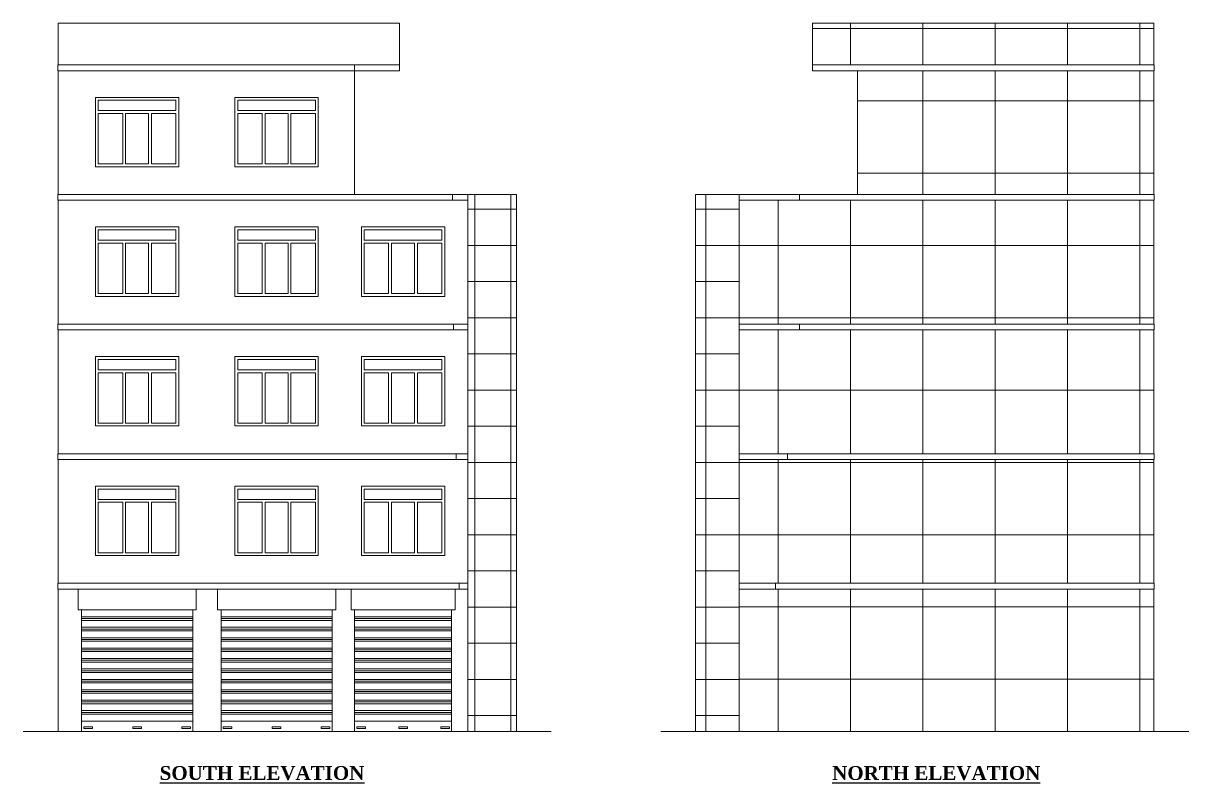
# Model space of a CAD drawing. Header units: inches. Extents: x 20273 to 41102, y -4696 to -1121.
# Drawn here: x 38445 to 39452, y -4589 to -3933 of the extents above; entities that cross this region are included whole.
import ezdxf

# ---------------------------------------------------------------- set-up
doc = ezdxf.new("R2010")
doc.units = ezdxf.units.IN
doc.header["$LTSCALE"] = 5
doc.header["$MEASUREMENT"] = 0
doc.layers.add('A-WALL', color=7, linetype='Continuous', lineweight=9)
doc.layers.add('TEXT', color=6, linetype='Continuous')
doc.styles.add('ordinary', font='times.ttf')

msp = doc.modelspace()

# ---------------------------------------------------------------- hatches: boundary and pattern name
at = {"layer": 'A-WALL', "ltscale": 5}
h = msp.add_hatch(dxfattribs=at)
h.set_pattern_fill('ANSI37', color=256, scale=500, angle=45)
h.set_pattern_definition([(90, (6784.727, 0), (-62.5, 0), []), (180, (6784.727, 0), (-4e-15, -62.5), [])])
h.paths.add_polyline_path([(39421.84, -4422.01), (39063.68, -4422.01), (39063.68, -4545.01), (39421.84, -4545.01)])
h.paths.add_polyline_path([(39421.84, -4310.01), (39063.68, -4310.01), (39063.68, -4417.01), (39421.84, -4417.01)])
h.paths.add_polyline_path([(39421.84, -4198.01), (39063.68, -4198.01), (39063.68, -4305.01), (39421.84, -4305.01)])
h.paths.add_polyline_path([(39421.84, -4086.01), (39063.68, -4086.01), (39063.68, -4193.01), (39421.84, -4193.01)])
h.paths.add_polyline_path([(39421.84, -3974.01), (39165.8, -3974.01), (39165.8, -4081.01), (39421.84, -4081.01)])
h.paths.add_polyline_path([(39421.84, -3933.01), (39126.8, -3933.01), (39126.8, -3969.01), (39421.84, -3969.01)])
h = msp.add_hatch(dxfattribs=at)
h.set_pattern_fill('ANSI37', color=256, scale=250, angle=45)
h.set_pattern_definition([(90, (8272.723, 0), (-31.25, 0), []), (180, (8272.723, 0), (-2e-15, -31.25), [])])
h.paths.add_polyline_path([(38829.19, -4305.01), (38829.19, -4417.01), (38829.19, -4545.01), (38871.26, -4545.01), (38871.26, -4417.01), (38871.26, -4305.01), (38871.26, -4193.01), (38871.26, -4081.01), (38829.19, -4081.01), (38829.19, -4193.01)])
h = msp.add_hatch(dxfattribs=at)
h.set_pattern_fill('ANSI37', color=256, scale=250, angle=45)
h.set_pattern_definition([(90, (6784.727, 0), (-31.25, 0), []), (180, (6784.727, 0), (-2e-15, -31.25), [])])
h.paths.add_polyline_path([(39063.68, -4193.01), (39063.68, -4081.01), (39025.86, -4081.01), (39025.86, -4086.01), (39025.86, -4193.01), (39025.86, -4305.01), (39025.86, -4417.01), (39025.86, -4545.01), (39063.68, -4545.01), (39063.68, -4417.01), (39063.68, -4305.01)])

# ---------------------------------------------------------------- linework, layer by layer
for p, q in [((38475.28, -3969.01), (38475.28, -3933.01)), ((38475.28, -3933.01), (38770.33, -3933.01)), ((38770.33, -3933.01), (38770.33, -3969.01)), ((39421.84, -3933.01), (39126.8, -3933.01)), ((39126.8, -3933.01), (39126.8, -3969.01)), ((39421.84, -3969.01), (39421.84, -3933.01)), ((38770.33, -3969.01), (38475.01, -3969.01)), ((38475.01, -3969.01), (38475.01, -3974.01)), ((38770.33, -3974.01), (38475.01, -3974.01)), ((38475.28, -4081.01), (38475.28, -3974.01)), ((38731.33, -4081.01), (38731.33, -3969.01)), ((38770.33, -3974.01), (38770.33, -3969.01)), ((39126.8, -3969.01), (39422.11, -3969.01)), ((39126.8, -3974.01), (39126.8, -3969.01)), ((39126.8, -3974.01), (39422.11, -3974.01)), ((39165.8, -4081.01), (39165.8, -3974.01)), ((39421.84, -4081.01), (39421.84, -3974.01)), ((39422.11, -3969.01), (39422.11, -3974.01)), ((38577.08, -4008.51), (38510.08, -4008.51)), ((38531.16, -4011.01), (38510.08, -4011.01)), ((38531.16, -4011.01), (38531.16, -4054.51)), ((38553.49, -4011.01), (38533.66, -4011.01)), ((38533.66, -4011.01), (38533.66, -4054.51)), ((38553.49, -4011.01), (38553.49, -4054.51)), ((38577.08, -4011.01), (38555.99, -4011.01)), ((38555.99, -4011.01), (38555.99, -4054.51)), ((38697.58, -4008.51), (38630.58, -4008.51)), ((38651.66, -4011.01), (38630.58, -4011.01)), ((38651.66, -4011.01), (38651.66, -4054.51)), ((38673.99, -4011.01), (38654.16, -4011.01)), ((38654.16, -4011.01), (38654.16, -4054.51)), ((38673.99, -4011.01), (38673.99, -4054.51)), ((38697.58, -4011.01), (38676.49, -4011.01)), ((38676.49, -4011.01), (38676.49, -4054.51)), ((38871.26, -4081.01), (38475.01, -4081.01)), ((38475.01, -4086.01), (38475.01, -4081.01)), ((38829.19, -4086.01), (38475.01, -4086.01)), ((38475.28, -4193.01), (38475.28, -4086.01)), ((38815.88, -4086.01), (38815.88, -4081.01)), ((38829.19, -4193.01), (38829.19, -4081.01)), ((38871.26, -4193.01), (38871.26, -4081.01)), ((38871.26, -4086.01), (38871.26, -4081.01)), ((39025.86, -4081.01), (39422.11, -4081.01)), ((39025.86, -4193.01), (39025.86, -4081.01)), ((39025.86, -4086.01), (39025.86, -4081.01)), ((39063.68, -4193.01), (39063.68, -4081.01)), ((39063.68, -4086.01), (39422.11, -4086.01)), ((39115.59, -4086.01), (39115.59, -4081.01)), ((39421.84, -4193.01), (39421.84, -4086.01)), ((39422.11, -4086.01), (39422.11, -4081.01)), ((38577.08, -4120.51), (38510.08, -4120.51)), ((38531.16, -4123.01), (38510.08, -4123.01)), ((38531.16, -4123.01), (38531.16, -4166.51)), ((38553.49, -4123.01), (38533.66, -4123.01)), ((38533.66, -4123.01), (38533.66, -4166.51)), ((38553.49, -4123.01), (38553.49, -4166.51)), ((38577.08, -4123.01), (38555.99, -4123.01)), ((38555.99, -4123.01), (38555.99, -4166.51)), ((38697.58, -4120.51), (38630.58, -4120.51)), ((38651.66, -4123.01), (38630.58, -4123.01)), ((38651.66, -4123.01), (38651.66, -4166.51)), ((38673.99, -4123.01), (38654.16, -4123.01)), ((38654.16, -4123.01), (38654.16, -4166.51)), ((38673.99, -4123.01), (38673.99, -4166.51)), ((38697.58, -4123.01), (38676.49, -4123.01)), ((38676.49, -4123.01), (38676.49, -4166.51)), ((38806.76, -4120.51), (38739.76, -4120.51)), ((38760.84, -4123.01), (38739.76, -4123.01)), ((38760.84, -4123.01), (38760.84, -4166.51)), ((38783.18, -4123.01), (38763.34, -4123.01)), ((38763.34, -4123.01), (38763.34, -4166.51)), ((38783.18, -4123.01), (38783.18, -4166.51)), ((38806.76, -4123.01), (38785.68, -4123.01)), ((38785.68, -4123.01), (38785.68, -4166.51)), ((38829.19, -4193.01), (38475.03, -4193.01)), ((38475.03, -4198.01), (38475.03, -4193.01)), ((38816.71, -4193.01), (38816.71, -4198.01)), ((38829.19, -4305.01), (38829.19, -4193.01)), ((38871.26, -4305.01), (38871.26, -4193.01)), ((39025.86, -4305.01), (39025.86, -4193.01)), ((39063.68, -4193.01), (39422.1, -4193.01)), ((39063.68, -4305.01), (39063.68, -4193.01)), ((39115.59, -4193.01), (39115.59, -4198.01)), ((39422.1, -4198.01), (39422.1, -4193.01)), ((38829.19, -4198.01), (38475.03, -4198.01)), ((38475.28, -4305.01), (38475.28, -4198.01)), ((39063.68, -4198.01), (39422.1, -4198.01)), ((39421.84, -4305.01), (39421.84, -4198.01)), ((38577.08, -4232.51), (38510.08, -4232.51)), ((38531.16, -4235.01), (38510.08, -4235.01)), ((38531.16, -4235.01), (38531.16, -4278.51)), ((38553.49, -4235.01), (38533.66, -4235.01)), ((38533.66, -4235.01), (38533.66, -4278.51)), ((38553.49, -4235.01), (38553.49, -4278.51)), ((38577.08, -4235.01), (38555.99, -4235.01)), ((38555.99, -4235.01), (38555.99, -4278.51)), ((38697.58, -4232.51), (38630.58, -4232.51)), ((38651.66, -4235.01), (38630.58, -4235.01)), ((38651.66, -4235.01), (38651.66, -4278.51)), ((38673.99, -4235.01), (38654.16, -4235.01)), ((38654.16, -4235.01), (38654.16, -4278.51)), ((38673.99, -4235.01), (38673.99, -4278.51)), ((38697.58, -4235.01), (38676.49, -4235.01)), ((38676.49, -4235.01), (38676.49, -4278.51)), ((38806.76, -4232.51), (38739.76, -4232.51)), ((38760.84, -4235.01), (38739.76, -4235.01)), ((38760.84, -4235.01), (38760.84, -4278.51)), ((38783.18, -4235.01), (38763.34, -4235.01)), ((38763.34, -4235.01), (38763.34, -4278.51)), ((38783.18, -4235.01), (38783.18, -4278.51)), ((38806.76, -4235.01), (38785.68, -4235.01)), ((38785.68, -4235.01), (38785.68, -4278.51)), ((38829.19, -4305.01), (38475.08, -4305.01)), ((38475.08, -4310.01), (38475.08, -4305.01)), ((38819.21, -4310.01), (38819.21, -4305.01)), ((38829.19, -4417.01), (38829.19, -4305.01)), ((38871.26, -4417.01), (38871.26, -4305.01)), ((39025.86, -4417.01), (39025.86, -4305.01)), ((39063.68, -4305.01), (39422.05, -4305.01)), ((39063.68, -4417.01), (39063.68, -4305.01)), ((39105.21, -4310.01), (39105.21, -4305.01)), ((39422.05, -4310.01), (39422.05, -4305.01)), ((38829.19, -4310.01), (38475.08, -4310.01)), ((38475.28, -4417.01), (38475.28, -4310.01)), ((39063.68, -4310.01), (39422.05, -4310.01)), ((39421.84, -4417.01), (39421.84, -4310.01)), ((38577.08, -4344.51), (38510.08, -4344.51)), ((38531.16, -4347.01), (38510.08, -4347.01)), ((38531.16, -4347.01), (38531.16, -4390.51)), ((38553.49, -4347.01), (38533.66, -4347.01)), ((38533.66, -4347.01), (38533.66, -4390.51)), ((38553.49, -4347.01), (38553.49, -4390.51)), ((38577.08, -4347.01), (38555.99, -4347.01)), ((38555.99, -4347.01), (38555.99, -4390.51)), ((38697.58, -4344.51), (38630.58, -4344.51)), ((38651.66, -4347.01), (38630.58, -4347.01)), ((38651.66, -4347.01), (38651.66, -4390.51)), ((38673.99, -4347.01), (38654.16, -4347.01)), ((38654.16, -4347.01), (38654.16, -4390.51)), ((38673.99, -4347.01), (38673.99, -4390.51)), ((38697.58, -4347.01), (38676.49, -4347.01)), ((38676.49, -4347.01), (38676.49, -4390.51)), ((38806.76, -4344.51), (38739.76, -4344.51)), ((38760.84, -4347.01), (38739.76, -4347.01)), ((38760.84, -4347.01), (38760.84, -4390.51)), ((38783.18, -4347.01), (38763.34, -4347.01)), ((38763.34, -4347.01), (38763.34, -4390.51)), ((38783.18, -4347.01), (38783.18, -4390.51)), ((38806.76, -4347.01), (38785.68, -4347.01)), ((38785.68, -4347.01), (38785.68, -4390.51)), ((38829.19, -4417.01), (38475.13, -4417.01)), ((38475.13, -4422.01), (38475.13, -4417.01)), ((38821.7, -4422.01), (38821.7, -4417.01)), ((38829.19, -4545.01), (38829.19, -4417.01)), ((38871.26, -4545.01), (38871.26, -4417.01)), ((39025.86, -4545.01), (39025.86, -4417.01)), ((39063.68, -4417.01), (39422, -4417.01)), ((39063.68, -4545.01), (39063.68, -4417.01)), ((39094.83, -4422.01), (39094.83, -4417.01)), ((39422, -4422.01), (39422, -4417.01)), ((38829.19, -4422.01), (38475.13, -4422.01)), ((38475.28, -4545.01), (38475.28, -4422.01)), ((39063.68, -4422.01), (39422, -4422.01)), ((39421.84, -4545.01), (39421.84, -4422.01)), ((38475.28, -4545.01), (38445.28, -4545.01)), ((38871.26, -4545.01), (38475.28, -4545.01)), ((38871.26, -4545.01), (38901.26, -4545.01)), ((39025.86, -4545.01), (38995.86, -4545.01)), ((39025.86, -4545.01), (39421.84, -4545.01)), ((39421.84, -4545.01), (39451.84, -4545.01))]:
    msp.add_line(p, q, dxfattribs=at)
at = {"layer": 'A-WALL', "color": 1, "ltscale": 5}
for p, q in [((38492.58, -4440.01), (38492.58, -4422.01)), ((38594.58, -4440.01), (38594.58, -4422.01)), ((38613.08, -4440.01), (38613.08, -4422.01)), ((38715.08, -4440.01), (38715.08, -4422.01)), ((38728.33, -4440.01), (38728.33, -4422.01)), ((38818.19, -4440.01), (38818.19, -4422.01)), ((38492.58, -4440.01), (38594.58, -4440.01)), ((38495.58, -4440.01), (38495.58, -4545.01)), ((38495.58, -4446.01), (38591.58, -4446.01)), ((38495.58, -4447.51), (38591.58, -4447.51)), ((38591.58, -4440.01), (38591.58, -4545.01)), ((38613.08, -4440.01), (38715.08, -4440.01)), ((38616.08, -4440.01), (38616.08, -4545.01)), ((38616.08, -4446.01), (38712.08, -4446.01)), ((38616.08, -4447.51), (38712.08, -4447.51)), ((38712.08, -4440.01), (38712.08, -4545.01)), ((38728.33, -4440.01), (38818.19, -4440.01)), ((38731.33, -4440.01), (38731.33, -4545.01)), ((38731.33, -4446.01), (38815.19, -4446.01)), ((38731.33, -4447.51), (38815.19, -4447.51)), ((38815.19, -4440.01), (38815.19, -4545.01)), ((38495.58, -4449.01), (38591.58, -4449.01)), ((38495.58, -4455.01), (38591.58, -4455.01)), ((38495.58, -4456.51), (38591.58, -4456.51)), ((38495.58, -4458.01), (38591.58, -4458.01)), ((38616.08, -4449.01), (38712.08, -4449.01)), ((38616.08, -4455.01), (38712.08, -4455.01)), ((38616.08, -4456.51), (38712.08, -4456.51)), ((38616.08, -4458.01), (38712.08, -4458.01)), ((38731.33, -4449.01), (38815.19, -4449.01)), ((38731.33, -4455.01), (38815.19, -4455.01)), ((38731.33, -4456.51), (38815.19, -4456.51)), ((38731.33, -4458.01), (38815.19, -4458.01)), ((38495.58, -4464.01), (38591.58, -4464.01)), ((38495.58, -4465.51), (38591.58, -4465.51)), ((38495.58, -4467.01), (38591.58, -4467.01)), ((38616.08, -4464.01), (38712.08, -4464.01)), ((38616.08, -4465.51), (38712.08, -4465.51)), ((38616.08, -4467.01), (38712.08, -4467.01)), ((38731.33, -4464.01), (38815.19, -4464.01)), ((38731.33, -4465.51), (38815.19, -4465.51)), ((38731.33, -4467.01), (38815.19, -4467.01)), ((38495.58, -4473.01), (38591.58, -4473.01)), ((38495.58, -4474.51), (38591.58, -4474.51)), ((38495.58, -4476.01), (38591.58, -4476.01)), ((38616.08, -4473.01), (38712.08, -4473.01)), ((38616.08, -4474.51), (38712.08, -4474.51)), ((38616.08, -4476.01), (38712.08, -4476.01)), ((38731.33, -4473.01), (38815.19, -4473.01)), ((38731.33, -4474.51), (38815.19, -4474.51)), ((38731.33, -4476.01), (38815.19, -4476.01)), ((38495.58, -4482.01), (38591.58, -4482.01)), ((38495.58, -4483.51), (38591.58, -4483.51)), ((38495.58, -4485.01), (38591.58, -4485.01)), ((38616.08, -4482.01), (38712.08, -4482.01)), ((38616.08, -4483.51), (38712.08, -4483.51)), ((38616.08, -4485.01), (38712.08, -4485.01)), ((38731.33, -4482.01), (38815.19, -4482.01)), ((38731.33, -4483.51), (38815.19, -4483.51)), ((38731.33, -4485.01), (38815.19, -4485.01)), ((38495.58, -4491.01), (38591.58, -4491.01)), ((38495.58, -4492.51), (38591.58, -4492.51)), ((38495.58, -4494.01), (38591.58, -4494.01)), ((38616.08, -4491.01), (38712.08, -4491.01)), ((38616.08, -4492.51), (38712.08, -4492.51)), ((38616.08, -4494.01), (38712.08, -4494.01)), ((38731.33, -4491.01), (38815.19, -4491.01)), ((38731.33, -4492.51), (38815.19, -4492.51)), ((38731.33, -4494.01), (38815.19, -4494.01)), ((38495.58, -4500.01), (38591.58, -4500.01)), ((38495.58, -4501.51), (38591.58, -4501.51)), ((38495.58, -4503.01), (38591.58, -4503.01)), ((38495.58, -4509.01), (38591.58, -4509.01)), ((38616.08, -4500.01), (38712.08, -4500.01)), ((38616.08, -4501.51), (38712.08, -4501.51)), ((38616.08, -4503.01), (38712.08, -4503.01)), ((38616.08, -4509.01), (38712.08, -4509.01)), ((38731.33, -4500.01), (38815.19, -4500.01)), ((38731.33, -4501.51), (38815.19, -4501.51)), ((38731.33, -4503.01), (38815.19, -4503.01)), ((38731.33, -4509.01), (38815.19, -4509.01)), ((38495.58, -4510.51), (38591.58, -4510.51)), ((38495.58, -4512.01), (38591.58, -4512.01)), ((38495.58, -4518.01), (38591.58, -4518.01)), ((38616.08, -4510.51), (38712.08, -4510.51)), ((38616.08, -4512.01), (38712.08, -4512.01)), ((38616.08, -4518.01), (38712.08, -4518.01)), ((38731.33, -4510.51), (38815.19, -4510.51)), ((38731.33, -4512.01), (38815.19, -4512.01)), ((38731.33, -4518.01), (38815.19, -4518.01)), ((38495.58, -4519.51), (38591.58, -4519.51)), ((38495.58, -4521.01), (38591.58, -4521.01)), ((38495.58, -4527.01), (38591.58, -4527.01)), ((38495.58, -4528.51), (38591.58, -4528.51)), ((38616.08, -4519.51), (38712.08, -4519.51)), ((38616.08, -4521.01), (38712.08, -4521.01)), ((38616.08, -4527.01), (38712.08, -4527.01)), ((38616.08, -4528.51), (38712.08, -4528.51)), ((38731.33, -4519.51), (38815.19, -4519.51)), ((38731.33, -4521.01), (38815.19, -4521.01)), ((38731.33, -4527.01), (38815.19, -4527.01)), ((38731.33, -4528.51), (38815.19, -4528.51)), ((38495.58, -4530.01), (38591.58, -4530.01)), ((38495.58, -4536.01), (38591.58, -4536.01)), ((38616.08, -4530.01), (38712.08, -4530.01)), ((38616.08, -4536.01), (38712.08, -4536.01)), ((38731.33, -4530.01), (38815.19, -4530.01)), ((38731.33, -4536.01), (38815.19, -4536.01))]:
    msp.add_line(p, q, dxfattribs=at)
at = {"layer": 'A-WALL', "ltscale": 5}
for points in [[(38507.58, -3997.01), (38579.58, -3997.01), (38579.58, -4057.01), (38507.58, -4057.01)], [(38628.08, -3997.01), (38700.08, -3997.01), (38700.08, -4057.01), (38628.08, -4057.01)], [(38507.58, -4109.01), (38579.58, -4109.01), (38579.58, -4169.01), (38507.58, -4169.01)], [(38628.08, -4109.01), (38700.08, -4109.01), (38700.08, -4169.01), (38628.08, -4169.01)], [(38737.26, -4109.01), (38809.26, -4109.01), (38809.26, -4169.01), (38737.26, -4169.01)], [(38507.58, -4221.01), (38579.58, -4221.01), (38579.58, -4281.01), (38507.58, -4281.01)], [(38628.08, -4221.01), (38700.08, -4221.01), (38700.08, -4281.01), (38628.08, -4281.01)], [(38737.26, -4221.01), (38809.26, -4221.01), (38809.26, -4281.01), (38737.26, -4281.01)], [(38507.58, -4333.01), (38579.58, -4333.01), (38579.58, -4393.01), (38507.58, -4393.01)], [(38628.08, -4333.01), (38700.08, -4333.01), (38700.08, -4393.01), (38628.08, -4393.01)], [(38737.26, -4333.01), (38809.26, -4333.01), (38809.26, -4393.01), (38737.26, -4393.01)]]:
    msp.add_lwpolyline(points, close=True, dxfattribs=at)
for points in [[(38510.08, -4008.51), (38510.08, -3999.51), (38577.08, -3999.51), (38577.08, -4008.51)], [(38630.58, -4008.51), (38630.58, -3999.51), (38697.58, -3999.51), (38697.58, -4008.51)], [(38531.16, -4054.51), (38510.08, -4054.51), (38510.08, -4011.01)], [(38577.08, -4011.01), (38577.08, -4054.51), (38555.99, -4054.51)], [(38651.66, -4054.51), (38630.58, -4054.51), (38630.58, -4011.01)], [(38697.58, -4011.01), (38697.58, -4054.51), (38676.49, -4054.51)], [(38553.49, -4054.51), (38533.66, -4054.51)], [(38673.99, -4054.51), (38654.16, -4054.51)], [(38510.08, -4120.51), (38510.08, -4111.51), (38577.08, -4111.51), (38577.08, -4120.51)], [(38630.58, -4120.51), (38630.58, -4111.51), (38697.58, -4111.51), (38697.58, -4120.51)], [(38739.76, -4120.51), (38739.76, -4111.51), (38806.76, -4111.51), (38806.76, -4120.51)], [(38531.16, -4166.51), (38510.08, -4166.51), (38510.08, -4123.01)], [(38577.08, -4123.01), (38577.08, -4166.51), (38555.99, -4166.51)], [(38651.66, -4166.51), (38630.58, -4166.51), (38630.58, -4123.01)], [(38697.58, -4123.01), (38697.58, -4166.51), (38676.49, -4166.51)], [(38760.84, -4166.51), (38739.76, -4166.51), (38739.76, -4123.01)], [(38806.76, -4123.01), (38806.76, -4166.51), (38785.68, -4166.51)], [(38553.49, -4166.51), (38533.66, -4166.51)], [(38673.99, -4166.51), (38654.16, -4166.51)], [(38783.18, -4166.51), (38763.34, -4166.51)], [(38510.08, -4232.51), (38510.08, -4223.51), (38577.08, -4223.51), (38577.08, -4232.51)], [(38630.58, -4232.51), (38630.58, -4223.51), (38697.58, -4223.51), (38697.58, -4232.51)], [(38739.76, -4232.51), (38739.76, -4223.51), (38806.76, -4223.51), (38806.76, -4232.51)], [(38531.16, -4278.51), (38510.08, -4278.51), (38510.08, -4235.01)], [(38577.08, -4235.01), (38577.08, -4278.51), (38555.99, -4278.51)], [(38651.66, -4278.51), (38630.58, -4278.51), (38630.58, -4235.01)], [(38697.58, -4235.01), (38697.58, -4278.51), (38676.49, -4278.51)], [(38760.84, -4278.51), (38739.76, -4278.51), (38739.76, -4235.01)], [(38806.76, -4235.01), (38806.76, -4278.51), (38785.68, -4278.51)], [(38553.49, -4278.51), (38533.66, -4278.51)], [(38673.99, -4278.51), (38654.16, -4278.51)], [(38783.18, -4278.51), (38763.34, -4278.51)], [(38510.08, -4344.51), (38510.08, -4335.51), (38577.08, -4335.51), (38577.08, -4344.51)], [(38630.58, -4344.51), (38630.58, -4335.51), (38697.58, -4335.51), (38697.58, -4344.51)], [(38739.76, -4344.51), (38739.76, -4335.51), (38806.76, -4335.51), (38806.76, -4344.51)], [(38531.16, -4390.51), (38510.08, -4390.51), (38510.08, -4347.01)], [(38577.08, -4347.01), (38577.08, -4390.51), (38555.99, -4390.51)], [(38651.66, -4390.51), (38630.58, -4390.51), (38630.58, -4347.01)], [(38697.58, -4347.01), (38697.58, -4390.51), (38676.49, -4390.51)], [(38760.84, -4390.51), (38739.76, -4390.51), (38739.76, -4347.01)], [(38806.76, -4347.01), (38806.76, -4390.51), (38785.68, -4390.51)], [(38553.49, -4390.51), (38533.66, -4390.51)], [(38673.99, -4390.51), (38654.16, -4390.51)], [(38783.18, -4390.51), (38763.34, -4390.51)]]:
    msp.add_lwpolyline(points, dxfattribs=at)
at = {"layer": 'A-WALL', "color": 1, "ltscale": 5}
for points in [[(38497.5, -4541.09), (38504.98, -4541.09), (38504.98, -4542.42), (38497.5, -4542.42)], [(38539.83, -4541.09), (38547.32, -4541.09), (38547.32, -4542.42), (38539.83, -4542.42)], [(38589.66, -4541.09), (38582.17, -4541.09), (38582.17, -4542.42), (38589.66, -4542.42)], [(38618, -4541.09), (38625.48, -4541.09), (38625.48, -4542.42), (38618, -4542.42)], [(38660.33, -4541.09), (38667.82, -4541.09), (38667.82, -4542.42), (38660.33, -4542.42)], [(38710.16, -4541.09), (38702.67, -4541.09), (38702.67, -4542.42), (38710.16, -4542.42)], [(38733.25, -4541.09), (38740.73, -4541.09), (38740.73, -4542.42), (38733.25, -4542.42)], [(38769.52, -4541.09), (38777, -4541.09), (38777, -4542.42), (38769.52, -4542.42)], [(38813.27, -4541.09), (38805.79, -4541.09), (38805.79, -4542.42), (38813.27, -4542.42)]]:
    msp.add_lwpolyline(points, close=True, dxfattribs=at)

# ---------------------------------------------------------------- texts
at = {"layer": 'TEXT', "char_height": 12, "width": 219.8151, "attachment_point": 8, "rotation": 359.99961, "style": 'ordinary'}
for s, insert in [('{\\fTimes New Roman|b1|i0|c0|p18;\\LSOUTH ELEVATION}', (38651.46, -4587.19)), ('{\\fTimes New Roman|b1|i0|c0|p18;\\LNORTH ELEVATION}', (39233.79, -4587.19))]:
    msp.add_mtext(s, dxfattribs=dict(at, insert=insert))

doc.saveas('drawing.dxf')
